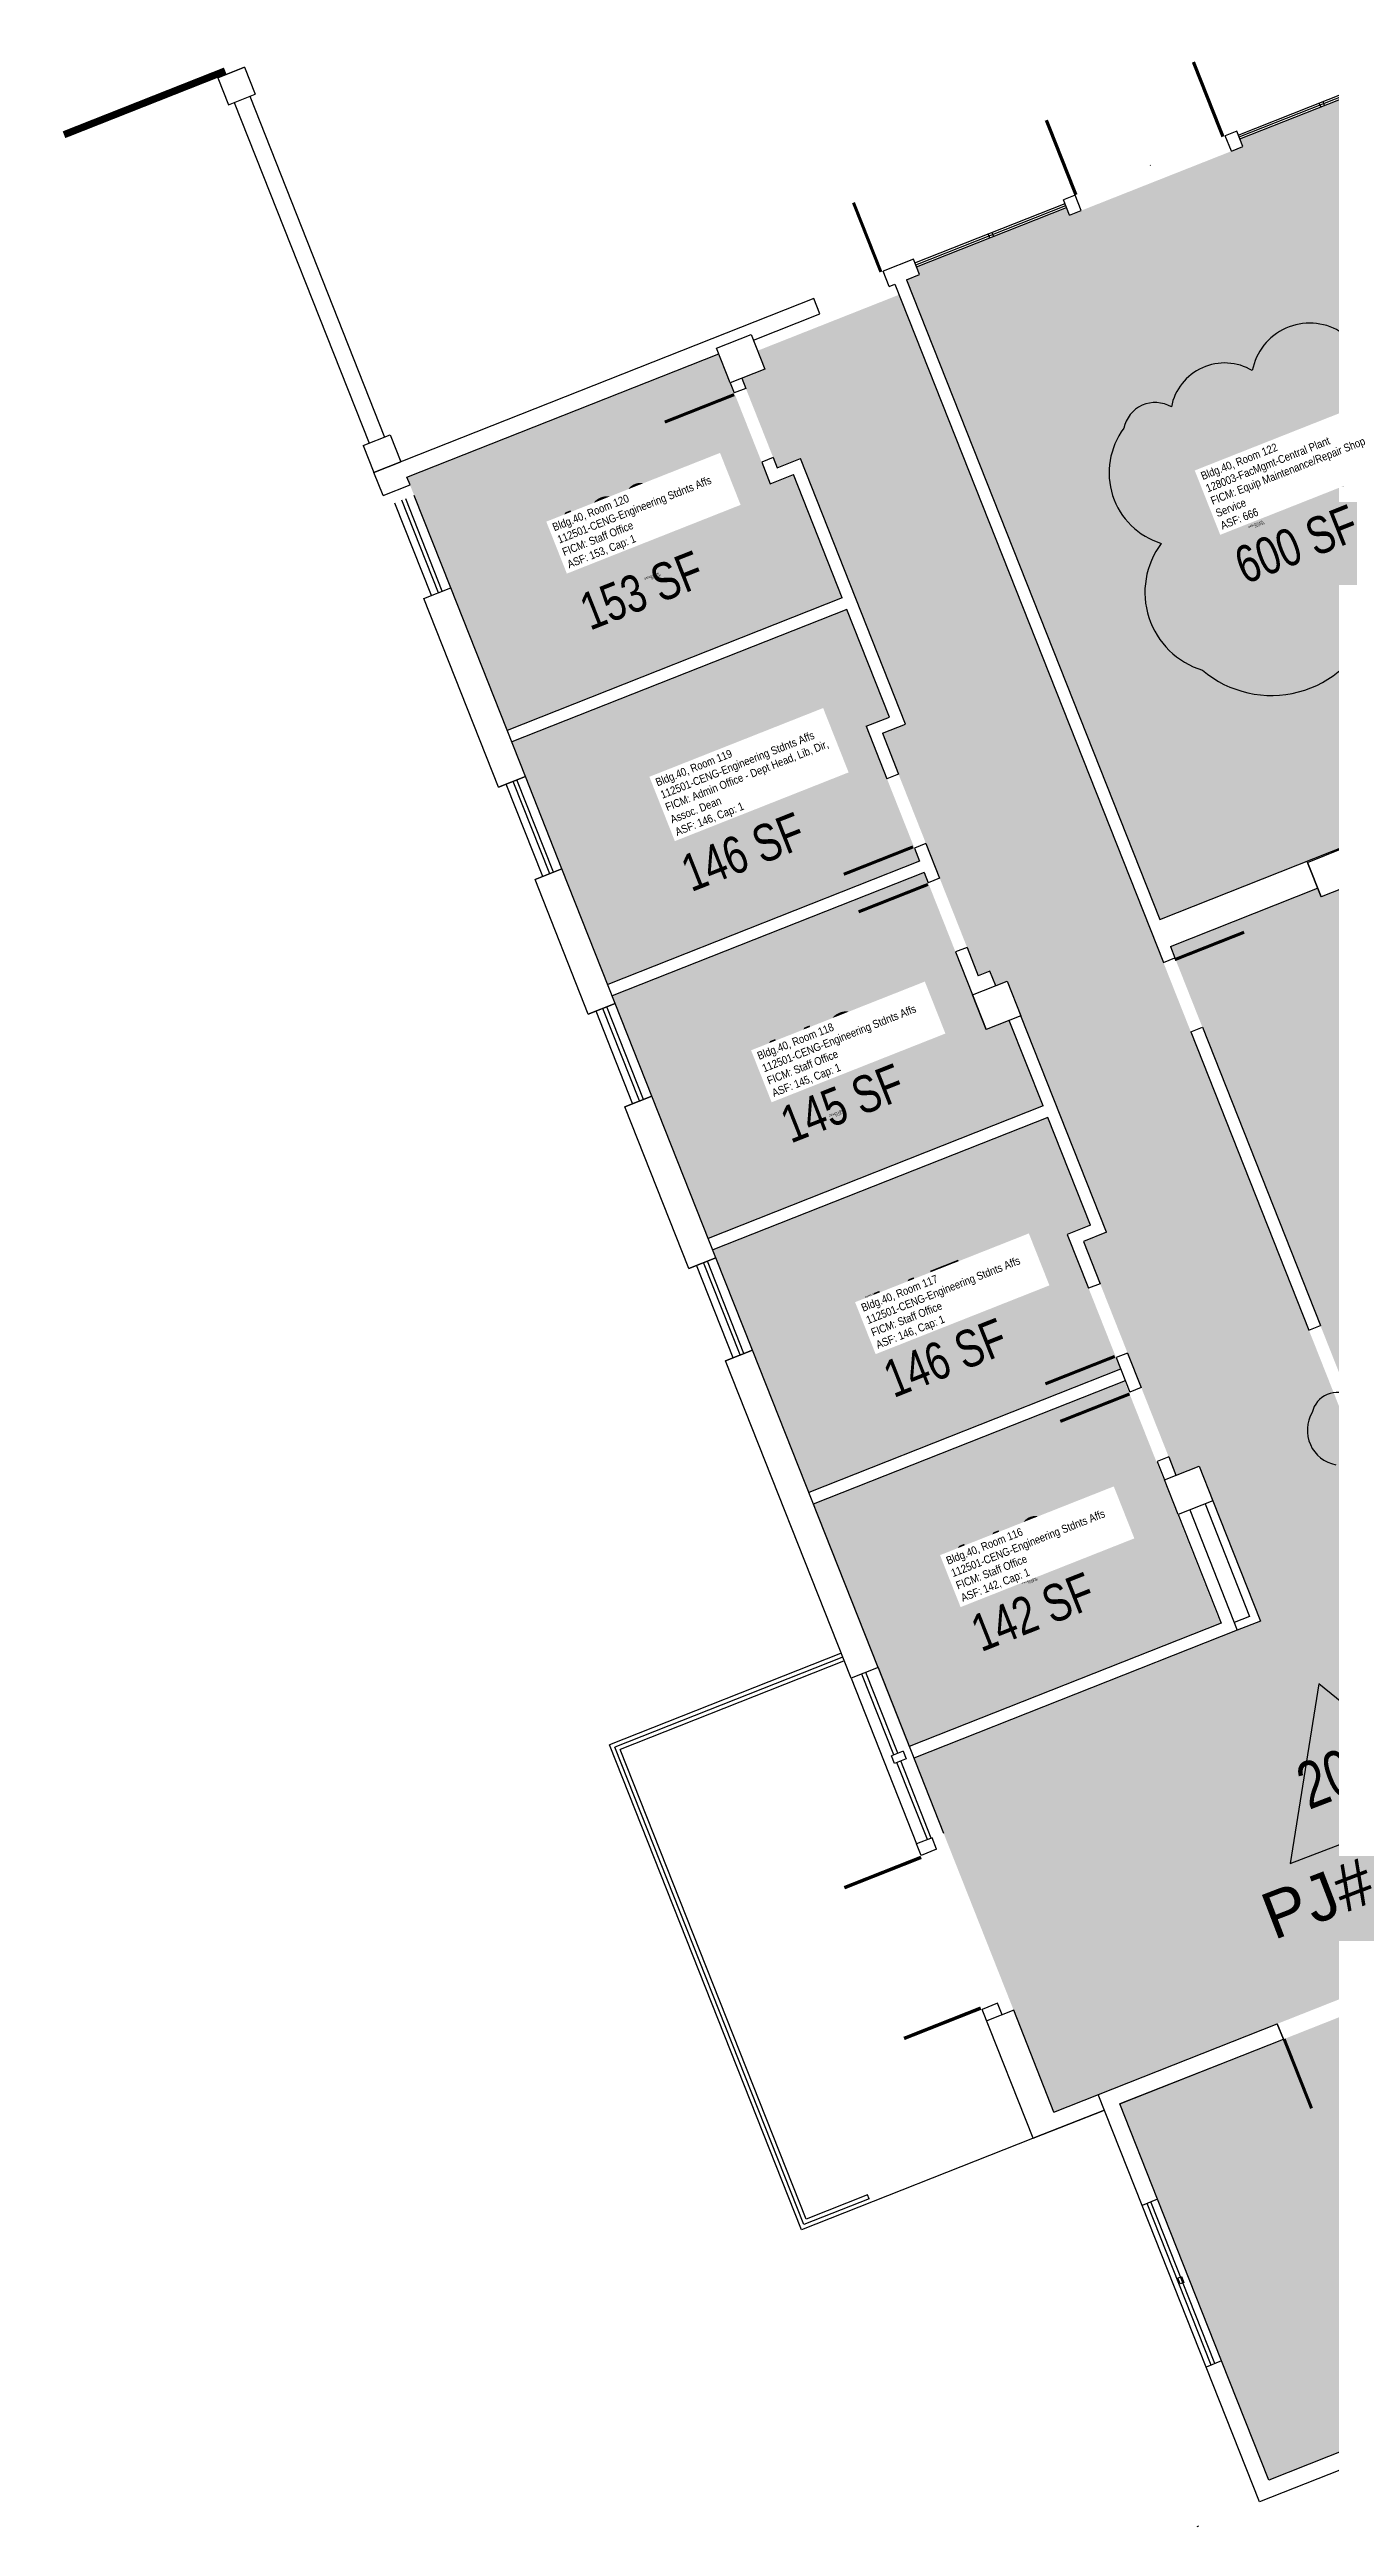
# Model space of a CAD drawing. Header units: inches. Extents: x 131918565 to 131921035, y 67963340 to 67966111.
# Drawn here: x 131918934 to 131919553, y 67963340 to 67964537 of the extents above; entities that cross this region are included whole.
import ezdxf
from ezdxf.enums import TextEntityAlignment as Align

# ---------------------------------------------------------------- set-up
doc = ezdxf.new("R2010")
doc.units = ezdxf.units.IN
doc.header["$LTSCALE"] = 10
doc.header["$MEASUREMENT"] = 0
doc.layers.get('0').update_dxf_attribs({"linetype": 'CONTINUOUS'})
for name, color, linetype in [('A-DOOR', 2, 'CONTINUOUS'), ('A-FLOR', 3, 'CONTINUOUS'), ('A-GLAZ', 1, 'CONTINUOUS'), ('A-IDEN-RNUM', 7, 'CONTINUOUS'), ('A-IDEN-SNUM', 4, 'CONTINUOUS'), ('A-IDEN-VNUM', 4, 'CONTINUOUS'), ('A-WALL', 5, 'CONTINUOUS'), ('AREA-TEXT', 3, 'CONTINUOUS'), ('Rooms-Category-Color', 7, 'CONTINUOUS'), ('Rooms-College-Color', 7, 'CONTINUOUS'), ('Rooms-Department-Color', 7, 'CONTINUOUS'), ('Rooms-Division-Color', 7, 'CONTINUOUS'), ('Rooms-Information', 7, 'CONTINUOUS')]:
    doc.layers.add(name, color=color, linetype=linetype)
doc.layers.add('A-REV', color=1, linetype='CONTINUOUS', plot=False)
doc.styles.add('Arial', font='arial.ttf')
doc.styles.add('CP_AREA', font='arial.ttf', dxfattribs={"height": 15})
doc.styles.add('CP_ROOMSNUMBER', font='arial.ttf', dxfattribs={"height": 1})
doc.styles.add('CP_ROOMVNUMBER', font='arial.ttf', dxfattribs={"width": 0.85, "height": 0.075})

# ---------------------------------------------------------------- blocks, each defined once
blk = doc.blocks.new('ProjectRev')
at = {"transparency": 16777216}
blk.add_lwpolyline([(0, 0.1219824164496401), (-0.1220957161743463, -0.0894935673508428), (0.1220957161743428, -0.0894935673508428)], close=True, dxfattribs=at)
at = {"transparency": 16777216, "insert": (-0.1797527879617747, -0.1150713105150771), "char_height": 0.0625, "attachment_point": 1, "style": 'Arial'}
blk.add_mtext_dynamic_manual_height_columns('PJ#', width=0.247489784066488, gutter_width=0.3125, heights=[0], dxfattribs=at)
at = {"transparency": 16777216, "style": 'Arial', "width": 0.75}
blk.add_attdef('YEAR', text='', height=0.0625, dxfattribs=at).set_placement((0, 0), align=Align.MIDDLE_CENTER)
at = {"transparency": 16777216, "style": 'Arial'}
blk.add_attdef('PROJECT', text='', height=0.0625, dxfattribs=at).set_placement((-0.02758404181815877, -0.1150713105150771), align=Align.TOP_LEFT)

msp = doc.modelspace()

# ---------------------------------------------------------------- hatches: boundary and pattern name
at = {"layer": 'Rooms-Category-Color', "true_color": 0xe3c5e1}
msp.add_hatch(color=254, dxfattribs=at).paths.add_polyline_path([(131919427.1384387, 67964456.82382114), (131919425.655003, 67964460.5730134), (131919353.1259864, 67964431.87559634), (131919354.6094221, 67964428.12640408), (131919348.3440308, 67964425.64738876), (131919470.6347624, 67964116.57335307), (131919710.4681354, 67964211.46776429), (131919586.6939682, 67964524.2909922), (131919509.3423299, 67964493.68541768), (131919510.8257656, 67964489.93622543)])
at = {"layer": 'Rooms-Category-Color', "true_color": 0xadadad}
msp.add_hatch(color=253, dxfattribs=at).paths.add_polyline_path([(131920357.9208105, 67963995.48231058), (131920366.7204771, 67963998.9640578), (131920448.9716894, 67963791.08473784), (131920538.2381714, 67963826.40463574), (131920429.4970357, 67964101.23381722), (131920330.9661434, 67964062.24828786), (131920317.7211817, 67964095.72321863), (131920261.9296305, 67964073.64828244), (131920295.0420348, 67963989.96095555), (131919619.9642645, 67963722.8542276), (131919344.764865, 67964418.38518056), (131919276.4202147, 67964391.34338373), (131919279.939401, 67964382.44909462), (131919268.7810907, 67964378.0341074), (131919285.8798948, 67964334.81908761), (131919297.0755854, 67964339.24886507), (131919347.8479387, 67964210.92829715), (131919336.6522481, 67964206.49851972), (131919383.0096141, 67964089.33626208), (131919388.6261495, 67964091.55854589), (131919391.394788, 67964084.56116953), (131919396.9365628, 67964086.75387296), (131919403.5590436, 67964070.01640758), (131919444.9402776, 67963965.43068141), (131919433.7819673, 67963961.01569417), (131919478.4929846, 67963848.01437041), (131919489.6512948, 67963852.42935765), (131919496.2737757, 67963835.69189227), (131919519.2577577, 67963777.60284492), (131919351.8870094, 67963711.3795816), (131919419.5687637, 67963540.32268544), (131919573.9216695, 67963601.3952039), (131919570.2439851, 67963610.69007635), (131919579.542205, 67963614.36908521), (131919583.2198894, 67963605.07421276), (131919735.7171681, 67963665.41251886), (131919732.0394837, 67963674.70739129), (131919741.3377037, 67963678.38640016), (131919745.015388, 67963669.09152773), (131919798.2500125, 67963690.15476958), (131919893.793044, 67963727.95809782), (131919890.1153597, 67963737.25297026), (131919906.852825, 67963743.87545112), (131919910.5305094, 67963734.58057867), (131920059.3081654, 67963793.44714877), (131920055.630481, 67963802.7420212), (131920064.928701, 67963806.42103007), (131920068.6063853, 67963797.12615763), (131920154.1945304, 67963830.99065503), (131920203.7095322, 67963850.58216092), (131920202.2393414, 67963854.29787822), (131920215.917756, 67963859.70999031), (131920210.7654659, 67963872.73173836), (131920231.2108378, 67963880.82131948), (131920272.1283615, 67963897.01107767), (131920379.9957467, 67963939.6907593)])
at = {"layer": 'Rooms-Category-Color', "true_color": 0xfa9ba3}
for points in [[(131919107.0494771, 67964330.17483501), (131919155.4200772, 67964207.92438787), (131919317.2490508, 67964271.9549478), (131919293.7039239, 67964331.46221636), (131919282.5082333, 67964327.03243892), (131919257.6827601, 67964389.77561747)], [(131919157.6275709, 67964202.34523275), (131919203.9849369, 67964085.1829751), (131919354.6182199, 67964144.78375757), (131919328.8655993, 67964209.87018126), (131919340.0612899, 67964214.2999587), (131919319.4565445, 67964266.37579268)], [(131919206.1924305, 67964079.60381994), (131919252.5497965, 67963962.4415623), (131919414.3413897, 67964026.45733202), (131919397.9798885, 67964067.80891398), (131919386.8215783, 67964063.39392674), (131919380.1990974, 67964080.1313921), (131919356.8257135, 67964139.20460242)], [(131919254.7572901, 67963956.86240718), (131919301.1146561, 67963839.70014952), (131919451.7479391, 67963899.300932), (131919425.9953185, 67963964.38735569), (131919437.1536288, 67963968.80234294), (131919416.5488834, 67964020.87817687)], [(131919302.9629721, 67963833.97887929), (131919349.3203381, 67963716.81662163), (131919499.9536211, 67963776.41740412), (131919479.1771327, 67963828.92729634), (131919472.5546518, 67963845.66476172), (131919453.5962551, 67963893.57966176)], [(131919563.8579628, 67963588.76684597), (131919451.3969245, 67963544.26960239), (131919523.3170666, 67963362.50072837), (131919571.63255, 67963381.6176231), (131919728.7750332, 67963443.7938884), (131919812.4548841, 67963476.90333465), (131919740.534742, 67963658.67220865)]]:
    msp.add_hatch(color=241, dxfattribs=at).paths.add_polyline_path(points)
at = {"layer": 'Rooms-Category-Color', "true_color": 0xfbafa2}
msp.add_hatch(color=21, dxfattribs=at).paths.add_polyline_path([(131919563.6587457, 67964138.31962952), (131919565.3545423, 67964134.03372253), (131919548.6170769, 67964127.41124168), (131919546.9212804, 67964131.69714865), (131919475.7870525, 67964103.55160502), (131919563.7335983, 67963881.27806479), (131919634.8678261, 67963909.42360842), (131919634.7093281, 67963909.82419176), (131919651.4467935, 67963916.44667262), (131919651.6052915, 67963916.04608929), (131919853.8496648, 67963996.06773299), (131919765.903119, 67964218.34127322), (131919725.4542444, 67964202.33694448), (131919727.150041, 67964198.0510375), (131919710.4125756, 67964191.42855664), (131919708.716779, 67964195.71446362)])
at = {"layer": 'Rooms-College-Color', "true_color": 0x80bc67}
for points in [[(131919427.1384387, 67964456.82382114), (131919425.655003, 67964460.5730134), (131919353.1259864, 67964431.87559634), (131919354.6094221, 67964428.12640408), (131919348.3440308, 67964425.64738876), (131919470.6347624, 67964116.57335307), (131919710.4681354, 67964211.46776429), (131919586.6939682, 67964524.2909922), (131919509.3423299, 67964493.68541768), (131919510.8257656, 67964489.93622543)], [(131919107.0494771, 67964330.17483501), (131919155.4200772, 67964207.92438787), (131919317.2490508, 67964271.9549478), (131919293.7039239, 67964331.46221636), (131919282.5082333, 67964327.03243892), (131919257.6827601, 67964389.77561747)], [(131919157.6275709, 67964202.34523275), (131919203.9849369, 67964085.1829751), (131919354.6182199, 67964144.78375757), (131919328.8655993, 67964209.87018126), (131919340.0612899, 67964214.2999587), (131919319.4565445, 67964266.37579268)], [(131919563.6587457, 67964138.31962952), (131919565.3545423, 67964134.03372253), (131919548.6170769, 67964127.41124168), (131919546.9212804, 67964131.69714865), (131919475.7870525, 67964103.55160502), (131919563.7335983, 67963881.27806479), (131919634.8678261, 67963909.42360842), (131919634.7093281, 67963909.82419176), (131919651.4467935, 67963916.44667262), (131919651.6052915, 67963916.04608929), (131919853.8496648, 67963996.06773299), (131919765.903119, 67964218.34127322), (131919725.4542444, 67964202.33694448), (131919727.150041, 67964198.0510375), (131919710.4125756, 67964191.42855664), (131919708.716779, 67964195.71446362)], [(131919206.1924305, 67964079.60381994), (131919252.5497965, 67963962.4415623), (131919414.3413897, 67964026.45733202), (131919397.9798885, 67964067.80891398), (131919386.8215783, 67964063.39392674), (131919380.1990974, 67964080.1313921), (131919356.8257135, 67964139.20460242)], [(131919254.7572901, 67963956.86240718), (131919301.1146561, 67963839.70014952), (131919451.7479391, 67963899.300932), (131919425.9953185, 67963964.38735569), (131919437.1536288, 67963968.80234294), (131919416.5488834, 67964020.87817687)], [(131919302.9629721, 67963833.97887929), (131919349.3203381, 67963716.81662163), (131919499.9536211, 67963776.41740412), (131919479.1771327, 67963828.92729634), (131919472.5546518, 67963845.66476172), (131919453.5962551, 67963893.57966176)], [(131919563.8579628, 67963588.76684597), (131919451.3969245, 67963544.26960239), (131919523.3170666, 67963362.50072837), (131919571.63255, 67963381.6176231), (131919728.7750332, 67963443.7938884), (131919812.4548841, 67963476.90333465), (131919740.534742, 67963658.67220865)]]:
    msp.add_hatch(color=83, dxfattribs=at).paths.add_polyline_path(points)
at = {"layer": 'Rooms-College-Color', "true_color": 0xadadad}
msp.add_hatch(color=253, dxfattribs=at).paths.add_polyline_path([(131920357.9208105, 67963995.48231058), (131920366.7204771, 67963998.9640578), (131920448.9716894, 67963791.08473784), (131920538.2381714, 67963826.40463574), (131920429.4970357, 67964101.23381722), (131920330.9661434, 67964062.24828786), (131920317.7211817, 67964095.72321863), (131920261.9296305, 67964073.64828244), (131920295.0420348, 67963989.96095555), (131919619.9642645, 67963722.8542276), (131919344.764865, 67964418.38518056), (131919276.4202147, 67964391.34338373), (131919279.939401, 67964382.44909462), (131919268.7810907, 67964378.0341074), (131919285.8798948, 67964334.81908761), (131919297.0755854, 67964339.24886507), (131919347.8479387, 67964210.92829715), (131919336.6522481, 67964206.49851972), (131919383.0096141, 67964089.33626208), (131919388.6261495, 67964091.55854589), (131919391.394788, 67964084.56116953), (131919396.9365628, 67964086.75387296), (131919403.5590436, 67964070.01640758), (131919444.9402776, 67963965.43068141), (131919433.7819673, 67963961.01569417), (131919478.4929846, 67963848.01437041), (131919489.6512948, 67963852.42935765), (131919496.2737757, 67963835.69189227), (131919519.2577577, 67963777.60284492), (131919351.8870094, 67963711.3795816), (131919419.5687637, 67963540.32268544), (131919573.9216695, 67963601.3952039), (131919570.2439851, 67963610.69007635), (131919579.542205, 67963614.36908521), (131919583.2198894, 67963605.07421276), (131919735.7171681, 67963665.41251886), (131919732.0394837, 67963674.70739129), (131919741.3377037, 67963678.38640016), (131919745.015388, 67963669.09152773), (131919798.2500125, 67963690.15476958), (131919893.793044, 67963727.95809782), (131919890.1153597, 67963737.25297026), (131919906.852825, 67963743.87545112), (131919910.5305094, 67963734.58057867), (131920059.3081654, 67963793.44714877), (131920055.630481, 67963802.7420212), (131920064.928701, 67963806.42103007), (131920068.6063853, 67963797.12615763), (131920154.1945304, 67963830.99065503), (131920203.7095322, 67963850.58216092), (131920202.2393414, 67963854.29787822), (131920215.917756, 67963859.70999031), (131920210.7654659, 67963872.73173836), (131920231.2108378, 67963880.82131948), (131920272.1283615, 67963897.01107767), (131920379.9957467, 67963939.6907593)])
at = {"layer": 'Rooms-Department-Color', "true_color": 0x80bc67}
msp.add_hatch(color=83, dxfattribs=at).paths.add_polyline_path([(131919427.1384387, 67964456.82382114), (131919425.655003, 67964460.5730134), (131919353.1259864, 67964431.87559634), (131919354.6094221, 67964428.12640408), (131919348.3440308, 67964425.64738876), (131919470.6347624, 67964116.57335307), (131919710.4681354, 67964211.46776429), (131919586.6939682, 67964524.2909922), (131919509.3423299, 67964493.68541768), (131919510.8257656, 67964489.93622543)])
at = {"layer": 'Rooms-Department-Color', "true_color": 0xacacac}
msp.add_hatch(color=253, dxfattribs=at).paths.add_polyline_path([(131920357.9208105, 67963995.48231058), (131920366.7204771, 67963998.9640578), (131920448.9716894, 67963791.08473784), (131920538.2381714, 67963826.40463574), (131920429.4970357, 67964101.23381722), (131920330.9661434, 67964062.24828786), (131920317.7211817, 67964095.72321863), (131920261.9296305, 67964073.64828244), (131920295.0420348, 67963989.96095555), (131919619.9642645, 67963722.8542276), (131919344.764865, 67964418.38518056), (131919276.4202147, 67964391.34338373), (131919279.939401, 67964382.44909462), (131919268.7810907, 67964378.0341074), (131919285.8798948, 67964334.81908761), (131919297.0755854, 67964339.24886507), (131919347.8479387, 67964210.92829715), (131919336.6522481, 67964206.49851972), (131919383.0096141, 67964089.33626208), (131919388.6261495, 67964091.55854589), (131919391.394788, 67964084.56116953), (131919396.9365628, 67964086.75387296), (131919403.5590436, 67964070.01640758), (131919444.9402776, 67963965.43068141), (131919433.7819673, 67963961.01569417), (131919478.4929846, 67963848.01437041), (131919489.6512948, 67963852.42935765), (131919496.2737757, 67963835.69189227), (131919519.2577577, 67963777.60284492), (131919351.8870094, 67963711.3795816), (131919419.5687637, 67963540.32268544), (131919573.9216695, 67963601.3952039), (131919570.2439851, 67963610.69007635), (131919579.542205, 67963614.36908521), (131919583.2198894, 67963605.07421276), (131919735.7171681, 67963665.41251886), (131919732.0394837, 67963674.70739129), (131919741.3377037, 67963678.38640016), (131919745.015388, 67963669.09152773), (131919798.2500125, 67963690.15476958), (131919893.793044, 67963727.95809782), (131919890.1153597, 67963737.25297026), (131919906.852825, 67963743.87545112), (131919910.5305094, 67963734.58057867), (131920059.3081654, 67963793.44714877), (131920055.630481, 67963802.7420212), (131920064.928701, 67963806.42103007), (131920068.6063853, 67963797.12615763), (131920154.1945304, 67963830.99065503), (131920203.7095322, 67963850.58216092), (131920202.2393414, 67963854.29787822), (131920215.917756, 67963859.70999031), (131920210.7654659, 67963872.73173836), (131920231.2108378, 67963880.82131948), (131920272.1283615, 67963897.01107767), (131920379.9957467, 67963939.6907593)])
at = {"layer": 'Rooms-Department-Color', "true_color": 0x99d7b2}
for points in [[(131919107.0494771, 67964330.17483501), (131919155.4200772, 67964207.92438787), (131919317.2490508, 67964271.9549478), (131919293.7039239, 67964331.46221636), (131919282.5082333, 67964327.03243892), (131919257.6827601, 67964389.77561747)], [(131919157.6275709, 67964202.34523275), (131919203.9849369, 67964085.1829751), (131919354.6182199, 67964144.78375757), (131919328.8655993, 67964209.87018126), (131919340.0612899, 67964214.2999587), (131919319.4565445, 67964266.37579268)], [(131919563.6587457, 67964138.31962952), (131919565.3545423, 67964134.03372253), (131919548.6170769, 67964127.41124168), (131919546.9212804, 67964131.69714865), (131919475.7870525, 67964103.55160502), (131919563.7335983, 67963881.27806479), (131919634.8678261, 67963909.42360842), (131919634.7093281, 67963909.82419176), (131919651.4467935, 67963916.44667262), (131919651.6052915, 67963916.04608929), (131919853.8496648, 67963996.06773299), (131919765.903119, 67964218.34127322), (131919725.4542444, 67964202.33694448), (131919727.150041, 67964198.0510375), (131919710.4125756, 67964191.42855664), (131919708.716779, 67964195.71446362)], [(131919206.1924305, 67964079.60381994), (131919252.5497965, 67963962.4415623), (131919414.3413897, 67964026.45733202), (131919397.9798885, 67964067.80891398), (131919386.8215783, 67964063.39392674), (131919380.1990974, 67964080.1313921), (131919356.8257135, 67964139.20460242)], [(131919254.7572901, 67963956.86240718), (131919301.1146561, 67963839.70014952), (131919451.7479391, 67963899.300932), (131919425.9953185, 67963964.38735569), (131919437.1536288, 67963968.80234294), (131919416.5488834, 67964020.87817687)], [(131919302.9629721, 67963833.97887929), (131919349.3203381, 67963716.81662163), (131919499.9536211, 67963776.41740412), (131919479.1771327, 67963828.92729634), (131919472.5546518, 67963845.66476172), (131919453.5962551, 67963893.57966176)], [(131919563.8579628, 67963588.76684597), (131919451.3969245, 67963544.26960239), (131919523.3170666, 67963362.50072837), (131919571.63255, 67963381.6176231), (131919728.7750332, 67963443.7938884), (131919812.4548841, 67963476.90333465), (131919740.534742, 67963658.67220865)]]:
    msp.add_hatch(color=253, dxfattribs=at).paths.add_polyline_path(points)
at = {"layer": 'Rooms-Division-Color', "true_color": 0x80bc67}
msp.add_hatch(color=83, dxfattribs=at).paths.add_polyline_path([(131919427.1384387, 67964456.82382114), (131919425.655003, 67964460.5730134), (131919353.1259864, 67964431.87559634), (131919354.6094221, 67964428.12640408), (131919348.3440308, 67964425.64738876), (131919470.6347624, 67964116.57335307), (131919710.4681354, 67964211.46776429), (131919586.6939682, 67964524.2909922), (131919509.3423299, 67964493.68541768), (131919510.8257656, 67964489.93622543)])
at = {"layer": 'Rooms-Division-Color', "true_color": 0xadadad}
msp.add_hatch(color=253, dxfattribs=at).paths.add_polyline_path([(131920357.9208105, 67963995.48231058), (131920366.7204771, 67963998.9640578), (131920448.9716894, 67963791.08473784), (131920538.2381714, 67963826.40463574), (131920429.4970357, 67964101.23381722), (131920330.9661434, 67964062.24828786), (131920317.7211817, 67964095.72321863), (131920261.9296305, 67964073.64828244), (131920295.0420348, 67963989.96095555), (131919619.9642645, 67963722.8542276), (131919344.764865, 67964418.38518056), (131919276.4202147, 67964391.34338373), (131919279.939401, 67964382.44909462), (131919268.7810907, 67964378.0341074), (131919285.8798948, 67964334.81908761), (131919297.0755854, 67964339.24886507), (131919347.8479387, 67964210.92829715), (131919336.6522481, 67964206.49851972), (131919383.0096141, 67964089.33626208), (131919388.6261495, 67964091.55854589), (131919391.394788, 67964084.56116953), (131919396.9365628, 67964086.75387296), (131919403.5590436, 67964070.01640758), (131919444.9402776, 67963965.43068141), (131919433.7819673, 67963961.01569417), (131919478.4929846, 67963848.01437041), (131919489.6512948, 67963852.42935765), (131919496.2737757, 67963835.69189227), (131919519.2577577, 67963777.60284492), (131919351.8870094, 67963711.3795816), (131919419.5687637, 67963540.32268544), (131919573.9216695, 67963601.3952039), (131919570.2439851, 67963610.69007635), (131919579.542205, 67963614.36908521), (131919583.2198894, 67963605.07421276), (131919735.7171681, 67963665.41251886), (131919732.0394837, 67963674.70739129), (131919741.3377037, 67963678.38640016), (131919745.015388, 67963669.09152773), (131919798.2500125, 67963690.15476958), (131919893.793044, 67963727.95809782), (131919890.1153597, 67963737.25297026), (131919906.852825, 67963743.87545112), (131919910.5305094, 67963734.58057867), (131920059.3081654, 67963793.44714877), (131920055.630481, 67963802.7420212), (131920064.928701, 67963806.42103007), (131920068.6063853, 67963797.12615763), (131920154.1945304, 67963830.99065503), (131920203.7095322, 67963850.58216092), (131920202.2393414, 67963854.29787822), (131920215.917756, 67963859.70999031), (131920210.7654659, 67963872.73173836), (131920231.2108378, 67963880.82131948), (131920272.1283615, 67963897.01107767), (131920379.9957467, 67963939.6907593)])
at = {"layer": 'Rooms-Division-Color', "true_color": 0x99d7b2}
for points in [[(131919107.0494771, 67964330.17483501), (131919155.4200772, 67964207.92438787), (131919317.2490508, 67964271.9549478), (131919293.7039239, 67964331.46221636), (131919282.5082333, 67964327.03243892), (131919257.6827601, 67964389.77561747)], [(131919157.6275709, 67964202.34523275), (131919203.9849369, 67964085.1829751), (131919354.6182199, 67964144.78375757), (131919328.8655993, 67964209.87018126), (131919340.0612899, 67964214.2999587), (131919319.4565445, 67964266.37579268)], [(131919563.6587457, 67964138.31962952), (131919565.3545423, 67964134.03372253), (131919548.6170769, 67964127.41124168), (131919546.9212804, 67964131.69714865), (131919475.7870525, 67964103.55160502), (131919563.7335983, 67963881.27806479), (131919634.8678261, 67963909.42360842), (131919634.7093281, 67963909.82419176), (131919651.4467935, 67963916.44667262), (131919651.6052915, 67963916.04608929), (131919853.8496648, 67963996.06773299), (131919765.903119, 67964218.34127322), (131919725.4542444, 67964202.33694448), (131919727.150041, 67964198.0510375), (131919710.4125756, 67964191.42855664), (131919708.716779, 67964195.71446362)], [(131919206.1924305, 67964079.60381994), (131919252.5497965, 67963962.4415623), (131919414.3413897, 67964026.45733202), (131919397.9798885, 67964067.80891398), (131919386.8215783, 67964063.39392674), (131919380.1990974, 67964080.1313921), (131919356.8257135, 67964139.20460242)], [(131919254.7572901, 67963956.86240718), (131919301.1146561, 67963839.70014952), (131919451.7479391, 67963899.300932), (131919425.9953185, 67963964.38735569), (131919437.1536288, 67963968.80234294), (131919416.5488834, 67964020.87817687)], [(131919302.9629721, 67963833.97887929), (131919349.3203381, 67963716.81662163), (131919499.9536211, 67963776.41740412), (131919479.1771327, 67963828.92729634), (131919472.5546518, 67963845.66476172), (131919453.5962551, 67963893.57966176)], [(131919563.8579628, 67963588.76684597), (131919451.3969245, 67963544.26960239), (131919523.3170666, 67963362.50072837), (131919571.63255, 67963381.6176231), (131919728.7750332, 67963443.7938884), (131919812.4548841, 67963476.90333465), (131919740.534742, 67963658.67220865)]]:
    msp.add_hatch(color=253, dxfattribs=at).paths.add_polyline_path(points)

# ---------------------------------------------------------------- linework, layer by layer
at = {"layer": 'A-DOOR'}
for points in [[(131919019.2675267, 67964526.50894374, 3.490327794888837, 3.490327794888837, 0), (131918941.3752059, 67964495.6894384, 0, 0, 0), (131918942.0172789, 67964494.06668171, 0, 0, -0.414213562373095), (131918989.0900944, 67964602.77850789, 0, 0, -0.414213562373095)], [(131919501.1785205, 67964494.7655889, 1.615020798135189, 1.615020798135189, 0), (131919486.917928, 67964530.80739515, 0, 0, 0), (131919487.668799, 67964531.10449082, 0, 0, 0.414213562373095), (131919465.8875852, 67964480.80209213, 0, 0, 0.414213562373095)], [(131919430.1512457, 67964466.6623632, 1.615020798135189, 1.615020798135189, 0), (131919415.8906533, 67964502.70416945, 0, 0, 0), (131919415.1397824, 67964502.40707378, 0, 0, -0.414213562373095), (131919465.4421811, 67964480.62585995, 0, 0, -0.414213562373095)], [(131919335.9606847, 67964429.39416438, 1.5, 1.5, 0), (131919322.715723, 67964462.86909515, 0, 0, 0), (131919323.4131174, 67964463.14503184, 0, 0, 0.414213562373095), (131919303.1831484, 67964416.42513937, 0, 0, 0.414213562373095)], [(131919265.0502516, 67964370.10534357, 1.5, 1.5, 0), (131919231.5753209, 67964356.86038184, 0, 0, 0), (131919231.2993842, 67964357.55777624, 0, 0, 0.414213562373095), (131919278.0192766, 67964337.32780719, 0, 0, 0.414213562373095)], [(131919351.4996752, 67964151.61558634, 1.5, 1.5, 0), (131919318.0247445, 67964138.37062465, 0, 0, 0), (131919318.3006812, 67964137.67323025, 0, 0, -0.414213562373095), (131919338.5306502, 67964184.3931227, 0, 0, -0.414213562373095)], [(131919358.6740295, 67964133.48333219, 1.5, 1.5, 0), (131919325.1990988, 67964120.23837046, 0, 0, 0), (131919324.9231621, 67964120.93576486, 0, 0, 0.414213562373095), (131919371.6430545, 67964100.70579582, 0, 0, 0.414213562373095)], [(131919477.9113052, 67964097.1329404, 1.5, 1.5, 0), (131919511.386236, 67964110.37790212, 0, 0, 0), (131919511.1102993, 67964111.07529649, 0, 0, -0.414213562373095), (131919490.8803302, 67964064.35540402, 0, 0, -0.414213562373095)], [(131919448.9053312, 67963905.43536642, 1.5, 1.5, 0), (131919415.4304004, 67963892.19040468, 0, 0, 0), (131919415.7063372, 67963891.4930103, 0, 0, -0.414213562373095), (131919435.9363062, 67963938.21290277, 0, 0, -0.414213562373095)], [(131919560.8909904, 67963887.4124992, 1.5, 1.5, 0), (131919594.3659211, 67963900.65746091, 0, 0, 0), (131919594.6418578, 67963899.96006653, 0, 0, 0.414213562373095), (131919547.9219653, 67963920.19003557, 0, 0, 0.414213562373095)], [(131919456.0796854, 67963887.30311224, 1.5, 1.5, 0), (131919422.6047547, 67963874.05815053, 0, 0, 0), (131919422.328818, 67963874.75554492, 0, 0, 0.414213562373095), (131919469.0487105, 67963854.52557588, 0, 0, 0.414213562373095)], [(131919355.3855725, 67963663.42444766, 1.661395742186716, 1.661395742186716, 0), (131919318.3088342, 67963648.75436568, 0, 0, 0), (131919318.0032075, 67963649.52679773, 0, 0, 0.414213562373095), (131919369.7500278, 67963627.12014143, 0, 0, 0.414213562373095)], [(131919384.204624, 67963590.58801563, 1.661395742186716, 1.661395742186716, 0), (131919347.1278857, 67963575.91793361, 0, 0, 0), (131919347.4335125, 67963575.14550158, 0, 0, -0.414213562373095), (131919369.8401687, 67963626.89232185, 0, 0, -0.414213562373095)], [(131919530.7212489, 67963575.65570584, 1.5, 1.5, 0), (131919543.9662106, 67963542.18077508, 0, 0, 0), (131919543.2688162, 67963541.90483837, 0, 0, 0.414213562373095), (131919563.4987852, 67963588.62473083, 0, 0, 0.414213562373095)]]:
    msp.add_lwpolyline(points, format="xyseb", dxfattribs=at)
at = {"layer": 'A-FLOR'}
for p, q in [((131919316.4311475, 67963761.87672767), (131919204.848045, 67963717.7268553)), ((131919317.1684504, 67963760.01328985), (131919207.4487857, 67963716.60072035)), ((131919317.9057532, 67963758.14985204), (131919210.0495263, 67963715.4745854)), ((131919297.562777, 67963483.40234), (131919204.848045, 67963717.7268553)), ((131919298.6889119, 67963486.00308068), (131919207.4487857, 67963716.60072035)), ((131919299.8150469, 67963488.60382134), (131919210.0495263, 67963715.4745854)), ((131919409.1458795, 67963527.55221236), (131919297.562777, 67963483.40234)), ((131919330.3037524, 67963498.51206401), (131919298.6889119, 67963486.00308068)), ((131919329.5664495, 67963500.37550181), (131919299.8150469, 67963488.60382134)), ((131919330.3037524, 67963498.51206401), (131919329.5664495, 67963500.37550181))]:
    msp.add_line(p, q, dxfattribs=at)
at = {"layer": 'A-GLAZ'}
for p, q in [((131919508.605027, 67964495.54885548), (131919670.4005257, 67964559.56617042)), ((131919508.9736785, 67964494.6171366), (131919670.4099995, 67964558.49233642)), ((131919509.3423299, 67964493.68541768), (131919671.1378285, 67964557.70273262)), ((131919548.3964158, 67964509.137873), (131919547.6591129, 67964511.00131081)), ((131919550.2598536, 67964509.87517586), (131919549.5225507, 67964511.73861368)), ((131919352.3886835, 67964433.73903413), (131919424.9177001, 67964462.4364512)), ((131919352.7573349, 67964432.80731525), (131919425.2863515, 67964461.50473228)), ((131919353.1259864, 67964431.87559634), (131919425.655003, 67964460.57301338)), ((131919387.7233698, 67964447.71984178), (131919388.4606727, 67964445.85640396)), ((131919389.5830138, 67964448.45564355), (131919390.3203167, 67964446.59220573)), ((131919095.4979198, 67964321.30682755), (131919108.5196678, 67964326.45911765)), ((131919118.8813861, 67964273.09215322), (131919101.2214371, 67964317.72539423)), ((131919122.2379258, 67964274.42022887), (131919104.5779768, 67964319.0534699)), ((131919124.1047111, 67964275.15885624), (131919106.4447622, 67964319.79209726)), ((131919128.179606, 67964276.77116211), (131919110.5196571, 67964321.4044031)), ((131919115.157858, 67964271.61887199), (131919128.179606, 67964276.77116211)), ((131919164.2500517, 67964185.60776734), (131919151.2283037, 67964180.45547722)), ((131919175.9683205, 67964138.6235931), (131919158.3083715, 67964183.25683412)), ((131919177.8351058, 67964139.36222048), (131919160.1751568, 67964183.99546148)), ((131919181.9100007, 67964140.97452633), (131919164.2500517, 67964185.60776734)), ((131919172.6117808, 67964137.29551747), (131919154.9518318, 67964181.92875847)), ((131919181.9100007, 67964140.97452633), (131919168.8882526, 67964135.82223621)), ((131919207.6626212, 67964075.88810264), (131919194.6408732, 67964070.73581252)), ((131919225.3225702, 67964031.25486162), (131919207.6626212, 67964075.88810264)), ((131919216.0243503, 67964027.57585275), (131919198.3644013, 67964072.20909375)), ((131919219.38089, 67964028.9039284), (131919201.720941, 67964073.5371694)), ((131919221.2476753, 67964029.64255576), (131919203.5877263, 67964074.27579677)), ((131919225.3225702, 67964031.25486162), (131919212.3008221, 67964026.1025715)), ((131919256.2274809, 67963953.14668985), (131919243.2057328, 67963947.99439974)), ((131919264.5892099, 67963904.83444), (131919246.9292609, 67963949.46768098)), ((131919267.9457496, 67963906.16251561), (131919250.2858006, 67963950.79575664)), ((131919269.8125349, 67963906.901143), (131919252.152586, 67963951.53438398)), ((131919273.8874298, 67963908.51344885), (131919256.2274809, 67963953.14668985)), ((131919273.8874298, 67963908.51344885), (131919260.8656818, 67963903.36115873)), ((131919344.094382, 67963713.7164632), (131919328.6551716, 67963752.73707415)), ((131919334.5935043, 67963755.08668287), (131919366.2357179, 67963675.1150733)), ((131919321.5717563, 67963749.93439277), (131919353.2139698, 67963669.96278319)), ((131919342.2309442, 67963712.97916034), (131919326.7917338, 67963751.9997713)), ((131919346.6487537, 67963714.72714654), (131919341.0695986, 67963712.5196529)), ((131919342.5397893, 67963708.80393562), (131919341.0695986, 67963712.5196529)), ((131919348.1189444, 67963711.01142922), (131919342.5397893, 67963708.80393562)), ((131919358.4339473, 67963672.0281617), (131919343.7011349, 67963709.26344302)), ((131919360.2973852, 67963672.76546457), (131919345.5645728, 67963710.00074589)), ((131919346.6487537, 67963714.72714654), (131919348.1189444, 67963711.01142922)), ((131919493.0450951, 67963417.15639022), (131919462.1401844, 67963495.264562)), ((131919495.5312866, 67963418.14009687), (131919464.6263759, 67963496.24826863)), ((131919497.3166163, 67963418.84649484), (131919466.4117056, 67963496.9546666)), ((131919500.521163, 67963420.11443168), (131919469.6162523, 67963498.22260344)), ((131919479.3342621, 67963460.12587541), (131919481.1976999, 67963460.86317828)), ((131919480.4380089, 67963457.33629785), (131919479.3342621, 67963460.12587541)), ((131919482.3014467, 67963458.07360071), (131919480.4380089, 67963457.33629785)), ((131919481.1976999, 67963460.86317828), (131919482.3014467, 67963458.07360071))]:
    msp.add_line(p, q, dxfattribs=at)
at = {"layer": 'A-REV'}
for points in [[(131919557.5527925, 67964400.70058946, 0.52056705), (131919515.3494288, 67964381.72631355, 0.52056705), (131919476.2474115, 67964364.14637683, 0.52056705), (131919453.3413659, 67964353.84801216, 0.52056705), (131919471.3955528, 67964298.25874646, 0.52056705), (131919491.3004535, 67964236.9710899, 0.52056705), (131919572.9429419, 67964258.4366361, 0.52056705)], [(131919562.7306847, 67963886.11943626, 0.52056705), (131919544.3057078, 67963878.4025621, 0.52056705), (131919555.6449676, 67963853.13054986, 0.52056705)]]:
    msp.add_lwpolyline(points, format="xyb", dxfattribs=at)
at = {"layer": 'A-WALL'}
for p, q in [((131919015.6196674, 67964523.18879773), (131919028.638068, 67964528.33976334)), ((131919028.638068, 67964528.33976334), (131919015.6196674, 67964523.18879773)), ((131919015.6196674, 67964523.18879773), (131919020.770633, 67964510.17039716)), ((131919028.638068, 67964528.33976334), (131919033.7890336, 67964515.32136276)), ((131919020.770633, 67964510.17039716), (131919033.7890336, 67964515.32136276)), ((131919023.597591, 67964511.28893417), (131919088.7456799, 67964346.63555032)), ((131919031.0736588, 67964514.24697562), (131919096.2217477, 67964349.59359175)), ((131919507.8677242, 67964497.41229327), (131919502.288569, 67964495.20479967)), ((131919505.2466105, 67964487.72873178), (131919502.288569, 67964495.20479968)), ((131919505.2466105, 67964487.72873178), (131919502.288569, 67964495.20479968)), ((131919510.8257656, 67964489.93622543), (131919507.8677242, 67964497.41229327)), ((131919505.2466105, 67964487.72873178), (131919510.8257656, 67964489.93622543)), ((131919466.2467628, 67964480.94420724), (131919466.0240607, 67964480.85609114)), ((131919429.7595524, 67964466.50738263), (131919424.1803973, 67964464.299889)), ((131919427.1384387, 67964456.82382114), (131919424.1803973, 67964464.299889)), ((131919427.1384387, 67964456.82382114), (131919424.1803973, 67964464.299889)), ((131919427.1384387, 67964456.82382114), (131919432.7175938, 67964459.03131476)), ((131919432.7175938, 67964459.03131476), (131919429.7595524, 67964466.50738263)), ((131919351.6513806, 67964435.60247195), (131919337.0172567, 67964429.81221618)), ((131919354.6094221, 67964428.12640408), (131919351.6513806, 67964435.60247195)), ((131919354.6094221, 67964428.12640408), (131919351.6513806, 67964435.60247195)), ((131919339.9752982, 67964422.33614832), (131919337.0172567, 67964429.81221618)), ((131919339.9752982, 67964422.33614832), (131919342.7648757, 67964423.43989512)), ((131919342.7648757, 67964423.43989512), (131919472.415391, 67964095.76495627)), ((131919348.3440309, 67964425.64738876), (131919354.6094221, 67964428.12640408)), ((131919348.3440309, 67964425.64738876), (131919470.6347624, 67964116.57335307)), ((131919303.542326, 67964416.56725445), (131919091.0696876, 67964332.49861273)), ((131919306.5003674, 67964409.0911866), (131919303.542326, 67964416.56725445)), ((131919256.5794547, 67964392.56407917), (131919273.3169201, 67964399.18656002)), ((131919273.3169201, 67964399.18656002), (131919279.939401, 67964382.44909462)), ((131919274.4202255, 67964396.39809829), (131919306.5003674, 67964409.0911866)), ((131919107.0494771, 67964330.17483497), (131919257.6827601, 67964389.77561742)), ((131919263.2019356, 67964375.82661378), (131919256.5794547, 67964392.56407917)), ((131919279.939401, 67964382.44909462), (131919263.2019356, 67964375.82661378)), ((131919263.2019356, 67964375.82661378), (131919265.1334925, 67964370.94485305)), ((131919268.7810907, 67964378.0341074), (131919270.7126477, 67964373.15234666)), ((131919270.7126477, 67964373.15234666), (131919265.1334925, 67964370.94485305)), ((131919085.918722, 67964345.51701328), (131919098.9371225, 67964350.66797891)), ((131919098.9371225, 67964350.66797891), (131919104.0880881, 67964337.64957835)), ((131919085.918722, 67964345.51701328), (131919091.0696876, 67964332.49861273)), ((131919283.9576094, 67964339.67741592), (131919278.3784542, 67964337.46992229)), ((131919283.9576094, 67964339.67741592), (131919285.8798948, 67964334.81908762)), ((131919285.8798948, 67964334.81908762), (131919297.0755854, 67964339.24886507)), ((131919347.8479386, 67964210.92829716), (131919297.0755854, 67964339.24886507)), ((131919091.0696876, 67964332.49861273), (131919104.0880881, 67964337.64957835)), ((131919104.0880881, 67964337.64957835), (131919091.0696876, 67964332.49861273)), ((131919095.4979198, 67964321.30682755), (131919091.0696876, 67964332.49861273)), ((131919108.5196678, 67964326.45911765), (131919107.0494771, 67964330.17483497)), ((131919278.3784542, 67964337.46992229), (131919282.5082333, 67964327.03243887)), ((131919282.5082333, 67964327.03243887), (131919293.7039239, 67964331.46221633)), ((131919317.2490508, 67964271.95494774), (131919293.7039239, 67964331.46221633)), ((131919095.4979198, 67964321.30682755), (131919108.5196678, 67964326.45911765)), ((131919115.157858, 67964271.61887199), (131919128.179606, 67964276.77116211)), ((131919151.2283037, 67964180.45547722), (131919115.157858, 67964271.61887199)), ((131919164.2500517, 67964185.60776734), (131919128.179606, 67964276.77116211)), ((131919317.2490508, 67964271.95494774), (131919155.4200773, 67964207.92438784)), ((131919319.4565445, 67964266.37579262), (131919157.6275709, 67964202.34523273)), ((131919340.0612899, 67964214.29995868), (131919319.4565445, 67964266.37579262)), ((131919328.8655993, 67964209.87018123), (131919340.0612899, 67964214.29995868)), ((131919328.8655993, 67964209.87018123), (131919338.8898278, 67964184.53523782)), ((131919336.6522481, 67964206.49851972), (131919347.8479386, 67964210.92829716)), ((131919470.6347624, 67964116.57335307), (131919710.4681355, 67964211.46776427)), ((131919336.6522481, 67964206.49851972), (131919344.468983, 67964186.74273142)), ((131919151.2283037, 67964180.45547724), (131919164.2500517, 67964185.60776734)), ((131919344.468983, 67964186.74273142), (131919338.8898278, 67964184.53523782)), ((131919357.7139447, 67964153.26780067), (131919352.1347895, 67964151.06030704)), ((131919352.1347895, 67964151.06030704), (131919354.6182199, 67964144.78375752)), ((131919357.7139447, 67964153.26780067), (131919364.3364256, 67964136.53033529)), ((131919541.9945961, 67964144.14870705), (131919558.7320615, 67964150.77118793)), ((131919168.8882526, 67964135.82223621), (131919181.9100007, 67964140.97452633)), ((131919194.6408732, 67964070.73581252), (131919168.8882526, 67964135.82223621)), ((131919207.6626212, 67964075.88810264), (131919181.9100007, 67964140.97452633)), ((131919354.6182199, 67964144.78375752), (131919203.9849369, 67964085.18297507)), ((131919356.8257135, 67964139.2046024), (131919206.1924305, 67964079.60381995)), ((131919356.8257135, 67964139.2046024), (131919358.7572704, 67964134.32284167)), ((131919364.3364256, 67964136.53033529), (131919358.7572704, 67964134.32284167)), ((131919541.9945961, 67964144.14870705), (131919548.6170769, 67964127.41124168)), ((131919548.6170769, 67964127.41124168), (131919541.9945961, 67964144.14870705)), ((131919541.9945961, 67964144.14870705), (131919548.6170769, 67964127.41124168)), ((131919475.7870525, 67964103.55160502), (131919546.9212804, 67964131.69714865)), ((131919565.3545423, 67964134.03372255), (131919548.6170769, 67964127.41124168)), ((131919377.5813872, 67964103.05540451), (131919372.0022321, 67964100.84791091)), ((131919372.0022321, 67964100.84791091), (131919380.1990974, 67964080.1313921)), ((131919377.5813872, 67964103.05540451), (131919383.0096141, 67964089.33626209)), ((131919475.7870525, 67964103.55160502), (131919477.9945461, 67964097.97244988)), ((131919388.6261495, 67964091.5585459), (131919383.0096141, 67964089.33626209)), ((131919391.394788, 67964084.56116953), (131919388.6261495, 67964091.5585459)), ((131919472.415391, 67964095.76495627), (131919477.9945461, 67964097.97244988)), ((131919194.6408732, 67964070.73581252), (131919207.6626212, 67964075.88810264)), ((131919380.1990974, 67964080.1313921), (131919396.9365628, 67964086.75387296)), ((131919386.8215783, 67964063.39392672), (131919380.1990974, 67964080.1313921)), ((131919380.1990974, 67964080.1313921), (131919386.8215783, 67964063.39392672)), ((131919396.9365628, 67964086.75387296), (131919403.5590436, 67964070.0164076)), ((131919403.5590436, 67964070.0164076), (131919386.8215783, 67964063.39392672)), ((131919414.3413897, 67964026.45733202), (131919397.9798885, 67964067.80891396)), ((131919444.9402776, 67963965.43068141), (131919403.5590436, 67964070.0164076)), ((131919485.6603527, 67964062.2900255), (131919491.2395078, 67964064.49751912)), ((131919491.2395078, 67964064.49751912), (131919548.281143, 67963920.33215067)), ((131919485.6603527, 67964062.2900255), (131919542.7019878, 67963918.12465705)), ((131919212.3008221, 67964026.1025715), (131919225.3225702, 67964031.25486162)), ((131919256.2274809, 67963953.14668985), (131919225.3225702, 67964031.25486162)), ((131919243.2057328, 67963947.99439974), (131919212.3008221, 67964026.1025715)), ((131919414.3413897, 67964026.45733202), (131919252.5497965, 67963962.4415623)), ((131919416.5488834, 67964020.87817688), (131919254.7572901, 67963956.86240718)), ((131919437.1536288, 67963968.80234292), (131919416.5488834, 67964020.87817688)), ((131919437.1536288, 67963968.80234292), (131919425.9953186, 67963964.38735569)), ((131919425.9953186, 67963964.38735569), (131919436.2954838, 67963938.35501787)), ((131919444.9402776, 67963965.43068141), (131919433.7819673, 67963961.01569419)), ((131919433.7819673, 67963961.01569419), (131919441.8746389, 67963940.5625115)), ((131919243.2057328, 67963947.99439974), (131919256.2274809, 67963953.14668983)), ((131919441.8746389, 67963940.5625115), (131919436.2954838, 67963938.35501787)), ((131919542.7019878, 67963918.12465705), (131919548.281143, 67963920.33215067)), ((131919260.8656818, 67963903.36115873), (131919273.8874298, 67963908.51344885)), ((131919334.5935043, 67963755.08668287), (131919273.8874298, 67963908.51344885)), ((131919321.5717563, 67963749.93439277), (131919260.8656818, 67963903.36115873)), ((131919451.7479391, 67963899.30093199), (131919301.1146561, 67963839.7001495)), ((131919455.1196006, 67963907.08758073), (131919449.5404455, 67963904.88008712)), ((131919449.5404455, 67963904.88008712), (131919456.1629264, 67963888.14262173)), ((131919455.1196006, 67963907.08758073), (131919461.7420815, 67963890.35011536)), ((131919453.9554327, 67963893.72177686), (131919303.3221498, 67963834.12099439)), ((131919461.7420815, 67963890.35011536), (131919456.1629264, 67963888.14262173)), ((131919474.9870432, 67963856.87518461), (131919469.4078881, 67963854.66769098)), ((131919469.4078881, 67963854.66769098), (131919472.9138294, 67963845.80687681)), ((131919472.9138294, 67963845.80687681), (131919489.6512948, 67963852.42935766)), ((131919474.9870432, 67963856.87518461), (131919478.4929846, 67963848.01437043)), ((131919489.6512948, 67963852.42935766), (131919496.2737757, 67963835.6918923)), ((131919479.5363103, 67963829.06941143), (131919472.9138294, 67963845.80687681)), ((131919496.2737757, 67963835.6918923), (131919479.5363103, 67963829.06941143)), ((131919479.5363103, 67963829.06941143), (131919500.3127988, 67963776.55951923)), ((131919485.1154654, 67963831.27690504), (131919508.0994475, 67963773.18785769)), ((131919492.5580584, 67963834.22170153), (131919514.0718497, 67963779.8483715)), ((131919496.2737757, 67963835.6918923), (131919519.2577577, 67963777.60284494)), ((131919500.3127988, 67963776.55951923), (131919349.6795157, 67963716.95873675)), ((131919514.0718497, 67963779.8483715), (131919506.6292567, 67963776.90357502)), ((131919519.2577577, 67963777.60284494), (131919508.0994475, 67963773.18785769)), ((131919508.0994475, 67963773.18785769), (131919351.8870094, 67963711.37958163)), ((131919334.5935043, 67963755.08668287), (131919321.5717563, 67963749.93439277)), ((131919360.6565628, 67963672.90757966), (131919353.2139698, 67963669.96278319)), ((131919355.4214634, 67963664.38362807), (131919353.2139698, 67963669.96278319)), ((131919362.8640564, 67963667.32842456), (131919360.6565628, 67963672.90757966)), ((131919362.8640564, 67963667.32842456), (131919355.4214634, 67963664.38362807)), ((131919392.3120213, 67963592.90249516), (131919384.8694283, 67963589.95769867)), ((131919409.5050571, 67963527.69432747), (131919384.8694284, 67963589.95769867)), ((131919400.09867, 67963589.53083366), (131919387.0769219, 67963584.37854354)), ((131919394.5195149, 67963587.32334003), (131919392.3120213, 67963592.90249516)), ((131919419.5687637, 67963540.32268545), (131919400.09867, 67963589.53083366)), ((131919419.5687637, 67963540.32268545), (131919527.4249906, 67963582.9979521)), ((131919451.3969245, 67963544.26960236), (131919530.3830321, 67963575.52188422)), ((131919530.3830321, 67963575.52188422), (131919527.4249906, 67963582.9979521)), ((131919527.4249906, 67963582.9979521), (131919530.3830321, 67963575.52188422)), ((131919499.7124079, 67963563.38649711), (131919451.3969245, 67963544.26960236)), ((131919462.1401844, 67963495.264562), (131919440.9628151, 67963548.78762877)), ((131919409.5050571, 67963527.69432747), (131919443.9208566, 67963541.31156091)), ((131919443.9208566, 67963541.31156091), (131919409.5050571, 67963527.69432747)), ((131919469.6162523, 67963498.22260344), (131919451.3969245, 67963544.26960236)), ((131919469.6162523, 67963498.22260344), (131919462.1401844, 67963495.264562)), ((131919500.521163, 67963420.11443168), (131919493.0450951, 67963417.15639022)), ((131919518.7990401, 67963352.06661902), (131919493.0450951, 67963417.15639022)), ((131919523.3170666, 67963362.50072834), (131919500.521163, 67963420.11443168)), ((131919571.63255, 67963381.61762309), (131919523.3170666, 67963362.50072834)), ((131919569.0114363, 67963371.9340616), (131919518.7990401, 67963352.06661902)), ((131919488.673173, 67963340.14677492), (131919489.6030322, 67963340.51469052)), ((131919488.673173, 67963340.14677492), (131919489.6030322, 67963340.51469052))]:
    msp.add_line(p, q, dxfattribs=at)

# ---------------------------------------------------------------- block references
at = {"layer": 'A-REV', "xscale": 360, "yscale": 360, "zscale": 360, "rotation": 21.00509210328421}
msp.add_blockref('ProjectRev', (131919563.1705206, 67963706.20355299), dxfattribs=at).add_auto_attribs({'YEAR': '2014', 'PROJECT': '4774'})

# ---------------------------------------------------------------- texts
at = {"layer": 'A-IDEN-RNUM', "style": 'CP_ROOMSNUMBER'}
for s, p in [('0122-00', (131919516.7871105, 67964305.75170329)), ('0120-00', (131919225.2031753, 67964280.7732849)), ('0119-00', (131919251.4368656, 67964184.83552292)), ('0118-00', (131919314.2643265, 67964021.31071672)), ('0117-00', (131919331.9064434, 67963933.62563112)), ('0116-00', (131919407.3529027, 67963795.51434243))]:
    msp.add_text(s, height=0.9599999999999997, rotation=21.58712450345855, dxfattribs=at).set_placement(p)
at = {"layer": 'A-IDEN-SNUM', "style": 'CP_ROOMSNUMBER'}
for s, p in [('0400012200', (131919513.5453981, 67964305.63348362)), ('0400012000', (131919221.9614629, 67964280.65506525)), ('0400011900', (131919248.1951533, 67964184.71730326)), ('0400011800', (131919311.0226142, 67964021.19249706)), ('0400011700', (131919328.6647311, 67963933.50741148)), ('0400011600', (131919404.1111903, 67963795.39612278))]:
    msp.add_text(s, height=0.9599999999999997, rotation=21.58712450345855, dxfattribs=at).set_placement(p)
at = {"layer": 'A-IDEN-VNUM', "style": 'CP_ROOMVNUMBER', "width": 0.85}
for s, p in [('122', (131919520.8648961, 67964327.23605147)), ('120', (131919205.6851482, 67964307.46341631)), ('119', (131919257.848588, 67964178.21165337)), ('118', (131919304.6024933, 67964052.04555434)), ('117', (131919354.8448203, 67963930.36094873)), ('116', (131919395.8724372, 67963808.1359614))]:
    msp.add_text(s, height=27, rotation=21.58712450345855, dxfattribs=at).set_placement(p, align=Align.MIDDLE_CENTER)
at = {"layer": 'AREA-TEXT', "style": 'CP_AREA', "width": 0.75}
for s, p in [('600 SF', (131919536.6698897, 67964297.88374957)), ('153 SF', (131919220.3947304, 67964275.58323587)), ('146 SF', (131919269.3131543, 67964149.2364422)), ('145 SF', (131919317.3519093, 67964027.76763563)), ('146 SF', (131919367.0465294, 67963904.81909359)), ('142 SF', (131919409.338388, 67963782.04709342))]:
    msp.add_text(s, height=18, rotation=21.58712450345855, dxfattribs=at).set_placement(p, align=Align.MIDDLE_CENTER)

# ---------------------------------------------------------------- next in the draw order: texts
at = {"layer": 'Rooms-Information', "char_height": 3.857142857142857, "width": 86.4, "attachment_point": 7, "rotation": 21.587124503458547, "style": 'CP_ROOMVNUMBER', "bg_fill": 3, "box_fill_scale": 1.5, "bg_fill_color": 256, "bg_fill_true_color": 13158600, "bg_fill_transparency": 0}
for s, insert in [('Bldg.40, Room 122^M^J128003-FacMgmt-Central Plant^M^JFICM: Equip Maintenance/Repair Shop Service^M^JASF: 666', (131919500.9614645, 67964304.84257153)), ('Bldg.40, Room 120^M^J112501-CENG-Engineering Stdnts Affs^M^JFICM: Staff Office^M^JASF: 153, Cap: 1', (131919185.7817166, 67964285.06993636)), ('Bldg.40, Room 119^M^J112501-CENG-Engineering Stdnts Affs^M^JFICM: Admin Office - Dept Head, Lib, Dir, Assoc. Dean^M^JASF: 146, Cap: 1', (131919237.9451564, 67964155.81817342)), ('Bldg.40, Room 118^M^J112501-CENG-Engineering Stdnts Affs^M^JFICM: Staff Office^M^JASF: 145, Cap: 1', (131919284.6990617, 67964029.6520744)), ('Bldg.40, Room 117^M^J112501-CENG-Engineering Stdnts Affs^M^JFICM: Staff Office^M^JASF: 146, Cap: 1', (131919334.9413887, 67963907.96746878)), ('Bldg.40, Room 116^M^J112501-CENG-Engineering Stdnts Affs^M^JFICM: Staff Office^M^JASF: 142, Cap: 1', (131919375.9690056, 67963785.74248146))]:
    msp.add_mtext(s, dxfattribs=dict(at, insert=insert))

doc.saveas('drawing.dxf')
